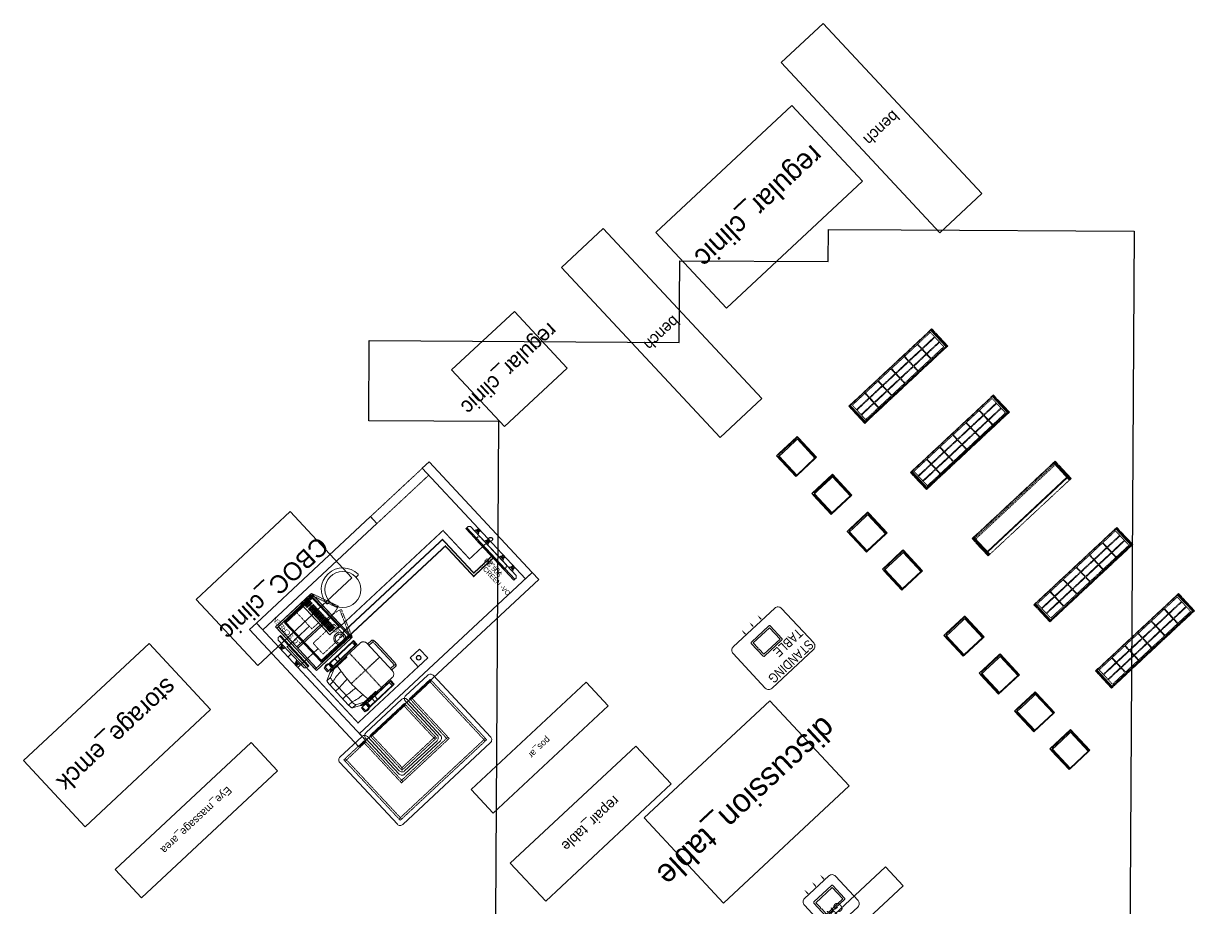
# Model space of a CAD drawing. Header units: metres. Extents: x 3599 to 15991, y -2456 to 14623.
# Drawn here: x 3599 to 15991, y 5271 to 14623 of the extents above; entities that cross this region are included whole.
import ezdxf
from ezdxf.enums import TextEntityAlignment as Align

# ---------------------------------------------------------------- set-up
doc = ezdxf.new("R2010")
doc.units = ezdxf.units.M
for name, pattern in [('a_p6_plan_L18$0$HIDDEN', [0.375, 0.25, -0.125]), ('ACAD_ISO03W100', [30, 12, -18]), ('HIDDEN', [9.525, 6.35, -3.175])]:
    doc.linetypes.add(name, pattern=pattern)
for name, color, linetype in [('FixtureLabels', 2, 'Continuous'), ('Fixtures', 3, 'Continuous'), ('FloorPlan', 1, 'Continuous')]:
    doc.layers.add(name, color=color, linetype=linetype)
for name, color, linetype, lineweight in [('I-LK CURTAIN', 5, 'a_p6_plan_L18$0$HIDDEN', 9), ('I-LK EQPMT', 3, 'Continuous', 18), ('I-LK FF&E', 1, 'Continuous', 9), ('I-LK FURNITURE', 13, 'Continuous', 9), ('I-LK IT', 3, 'Continuous', 18), ('I-LK PARTITION', 21, 'Continuous', 25), ('I-LK TEXT', 31, 'Continuous', 5), ('LN-ELEVATION-1', 81, 'Continuous', 13), ('LN-ELEVATION-2', 103, 'Continuous', 20), ('LN-ELEVATION-3', 125, 'a_p6_plan_L18$0$HIDDEN', 18), ('LN-ELEVATION-4', 145, 'Continuous', 13), ('LN-HATCH', 251, 'Continuous', 0)]:
    doc.layers.add(name, color=color, linetype=linetype, lineweight=lineweight)
doc.styles.add('LK TXT', font='Arial Narrow.ttf')
pattern_1 = [(45, (7858054.0837, 3504049.203), (-4.4901280605, 4.4901280605), [])]

# ---------------------------------------------------------------- blocks, each defined once
blk = doc.blocks.new('clinic screen')
at = {"layer": 'I-LK EQPMT', "ltscale": 12}
for p, q in [((-220, -19), (-201, 0)), ((201, 0), (-201, 0)), ((-139, 0), (-139, 16)), ((-139, 16), (-92, 16)), ((-92, 16), (-92, 0)), ((92, 16), (92, 0)), ((92, 16), (139, 16)), ((139, 0), (139, 16)), ((220, -19), (201, 0)), ((-220, -39), (-220, -19)), ((220, -39), (220, -19))]:
    blk.add_line(p, q, dxfattribs=at)
at = {"layer": 'I-LK EQPMT'}
for p, q in [((-103, 43), (-127, 19)), ((-127, 43), (-103, 19)), ((103, 43), (127, 19))]:
    blk.add_line(p, q, dxfattribs=at)
for points in [[(-130, 16), (-100, 16), (-100, 46), (-130, 46)], [(-127, 19), (-103, 19), (-103, 43), (-127, 43)], [(130, 16), (100, 16), (100, 46), (130, 46)], [(127, 19), (103, 19), (103, 43), (127, 43)]]:
    blk.add_lwpolyline(points, close=True, dxfattribs=at)
at = {"layer": 'I-LK EQPMT', "ltscale": 12}
blk.add_lwpolyline([(-220, -52), (-220, -39), (220, -39), (220, -52)], close=True, dxfattribs=at)
at = {"layer": 'I-LK EQPMT', "ltscale": 12, "insert": (5, -100), "char_height": 50, "attachment_point": 1}
blk.add_mtext_dynamic_manual_height_columns('LG SCREEN', width=466.48, gutter_width=12.5, heights=[0], dxfattribs=at)
blk = doc.blocks.new('a$c18799085')
at = {"layer": 'I-LK EQPMT', "ltscale": 12}
for p, q in [((81, 110), (81, 125)), ((81, 125), (128, 125)), ((128, 125), (128, 110)), ((617, 125), (617, 110)), ((617, 125), (664, 125)), ((664, 110), (664, 125)), ((0, 90), (19, 110)), ((0, 71), (0, 90)), ((726, 110), (19, 110)), ((745, 90), (726, 110)), ((745, 71), (745, 90))]:
    blk.add_line(p, q, dxfattribs=at)
at = {"layer": 'I-LK EQPMT'}
for p, q in [((117, 153), (93, 128)), ((93, 153), (117, 128)), ((628, 153), (652, 128))]:
    blk.add_line(p, q, dxfattribs=at)
for points in [[(90, 125), (120, 125), (120, 156), (90, 156)], [(93, 128), (117, 128), (117, 153), (93, 153)], [(655, 125), (625, 125), (625, 156), (655, 156)], [(652, 128), (628, 128), (628, 153), (652, 153)]]:
    blk.add_lwpolyline(points, close=True, dxfattribs=at)
at = {"layer": 'I-LK EQPMT', "ltscale": 12}
blk.add_lwpolyline([(0, 58), (0, 71), (745, 71), (745, 58)], close=True, dxfattribs=at)
at = {"layer": 'I-LK TEXT', "color": 0, "ltscale": 2, "insert": (391, 26), "char_height": 50, "attachment_point": 1}
blk.add_mtext_dynamic_manual_height_columns('32" TV SCREEN -VC', width=466.48, gutter_width=12.5, heights=[0], dxfattribs=at)
blk = doc.blocks.new('clinic pc50s')
at = {"layer": 'I-LK EQPMT', "ltscale": 12}
for p, q in [((8, 107), (27, 126)), ((429, 126), (27, 126)), ((90, 126), (90, 142)), ((90, 142), (136, 142)), ((136, 142), (136, 126)), ((320, 142), (320, 126)), ((320, 142), (367, 142)), ((367, 126), (367, 142)), ((448, 107), (429, 126)), ((8, 87), (8, 107)), ((448, 87), (448, 107))]:
    blk.add_line(p, q, dxfattribs=at)
at = {"layer": 'I-LK EQPMT'}
for p, q in [((125, 169), (101, 145)), ((101, 169), (125, 145)), ((331, 169), (355, 145))]:
    blk.add_line(p, q, dxfattribs=at)
for points in [[(98, 142), (128, 142), (128, 172), (98, 172)], [(101, 145), (125, 145), (125, 169), (101, 169)], [(358, 142), (328, 142), (328, 172), (358, 172)], [(355, 145), (331, 145), (331, 169), (355, 169)]]:
    blk.add_lwpolyline(points, close=True, dxfattribs=at)
at = {"layer": 'I-LK EQPMT', "ltscale": 12}
blk.add_lwpolyline([(8, 74), (8, 87), (448, 87), (448, 74)], close=True, dxfattribs=at)
at = {"layer": 'I-LK EQPMT', "ltscale": 12, "insert": (233, 26), "char_height": 50, "attachment_point": 1}
blk.add_mtext_dynamic_manual_height_columns('PC 50S', width=466.48, gutter_width=12.5, heights=[0], dxfattribs=at)
blk = doc.blocks.new('*u12')
at = {"layer": 'I-LK EQPMT', "ltscale": 12}
blk.add_lwpolyline([(6, 5), (-6, 5), (-6, -5), (6, -5)], close=True, dxfattribs=at)
blk = doc.blocks.new('*u13')
at = {"color": 0, "linetype": 'ByBlock', "lineweight": -2, "transparency": 16777216}
for p in [(0, 0), (18, 0), (36, 0), (54, 0), (72, 0), (90, 0), (108, 0), (126, 0), (144, 0), (162, 0), (180, 0), (198, 0), (216, 0), (233, 0), (251, 0), (269, 0), (287, 0), (305, 0), (323, 0), (0, -15), (0, -29), (0, -44), (0, -59), (18, -15), (18, -29), (18, -44), (18, -59), (36, -15), (36, -29), (36, -44), (36, -59), (54, -15), (54, -29), (54, -44), (54, -59), (72, -15), (72, -29), (72, -44), (72, -59), (90, -15), (90, -29), (90, -44), (90, -59), (108, -15), (108, -29), (108, -44), (108, -59), (126, -15), (126, -29), (126, -44), (126, -59), (144, -15), (144, -29), (144, -44), (144, -59), (162, -15), (162, -29), (162, -44), (162, -59), (180, -15), (180, -29), (180, -44), (180, -59), (198, -15), (198, -29), (198, -44), (198, -59), (216, -15), (216, -29), (216, -44), (216, -59), (233, -15), (233, -29), (233, -44), (233, -59), (251, -15), (251, -29), (251, -44), (251, -59), (269, -15), (269, -29), (269, -44), (269, -59), (287, -15), (287, -29), (287, -44), (287, -59), (305, -15), (305, -29), (305, -44), (305, -59), (323, -15), (323, -29), (323, -44), (323, -59)]:
    blk.add_blockref('*U12', p, dxfattribs=at)
blk = doc.blocks.new('*u10')
at = {"layer": 'I-LK EQPMT', "ltscale": 12}
blk.add_lwpolyline([(6, 5), (-6, 5), (-6, -5), (6, -5)], close=True, dxfattribs=at)
blk = doc.blocks.new('*u11')
at = {"color": 0, "linetype": 'ByBlock', "lineweight": -2, "transparency": 16777216}
for p in [(0, 0), (18, 0), (36, 0), (0, -15), (0, -29), (0, -44), (0, -59), (18, -15), (18, -29), (18, -44), (18, -59), (36, -15), (36, -29), (36, -44), (36, -59)]:
    blk.add_blockref('*U10', p, dxfattribs=at)
blk = doc.blocks.new('it keyboard')
at = {"ltscale": 12}
blk.add_lwpolyline([(8, 0), (8, 129), (448, 129), (448, 0)], close=True, dxfattribs=at)
for name, p in [('*U13', (35, 102)), ('*U11', (387, 102))]:
    blk.add_blockref(name, p)
blk = doc.blocks.new('it mic')
at = {"layer": 'I-LK EQPMT', "ltscale": 12}
for radius in [64.5, 47.4]:
    blk.add_circle((235, 65), radius, dxfattribs=at)
at = {"layer": 'I-LK EQPMT', "ltscale": 12, "insert": (233, 64), "char_height": 50, "attachment_point": 1}
blk.add_mtext_dynamic_manual_height_columns('MIC', width=466.48, gutter_width=12.5, heights=[0], dxfattribs=at)
blk = doc.blocks.new('clinic chair')
at = {"layer": 'Defpoints', "linetype": 'HIDDEN'}
for p, q in [((0, 206), (0, -206)), ((-249, 0), (249, 0))]:
    blk.add_line(p, q, dxfattribs=at)
at = {"layer": 'I-LK FURNITURE'}
for points in [[(-197, 373), (-238, 292), (-238, 231, 0.110434), (-238, 230), (-238, 199), (-238, 199)], [(238, 199), (238, 199), (238, 230, 0.107055), (238, 231), (238, 292), (197, 373)], [(236, 193, -0.026868), (242, 193), (242, 193), (242, 194), (242, 194), (242, 194), (242, 195), (242, 195), (242, 195), (242, 195), (242, 196), (242, 196), (242, 196), (242, 196), (242, 197), (241, 197), (241, 198), (241, 198), (241, 199), (241, 199), (241, 199), (240, 199), (240, 200), (240, 200), (240, 200), (240, 200), (240, 200), (239, 201), (239, 201), (239, 201), (239, 201), (238, 201), (238, 202)], [(249, 73, 0.004277), (236, 73), (236, 193)], [(-249, 48, -0.00446), (-236, 48), (-236, 48), (-236, 48), (-238, 49), (-241, 50), (-243, 51), (-244, 52), (-245, 52), (-245, 52), (-245, 53), (-245, 53), (-245, 53), (-244, 53), (-244, 54), (-244, 54), (-244, 54), (-244, 54), (-244, 55), (-244, 55), (-243, 55), (-243, 55), (-243, 55), (-243, 56), (-243, 56), (-243, 56), (-243, 56), (-243, 57), (-243, 57), (-243, 57), (-243, 57), (-243, 58), (-243, 58), (-243, 58), (-243, 59), (-243, 59), (-243, 59)]]:
    blk.add_lwpolyline(points, format="xyb", dxfattribs=at)
for points in [[(-147, 331), (-147, 381), (-152, 381), (-156, 380), (-160, 380), (-164, 380), (-168, 380), (-172, 379), (-176, 379), (-179, 379), (-183, 378), (-185, 377), (-188, 377), (-190, 376), (-193, 376), (-194, 375), (-195, 374), (-196, 373), (-197, 373), (-197, 322)], [(-147, 381), (147, 381)], [(-55, 331), (-55, 381)], [(55, 331), (55, 381)], [(197, 322), (197, 373), (196, 373), (196, 374), (194, 375), (193, 376), (191, 376), (188, 377), (186, 377), (183, 378), (179, 379), (176, 379), (172, 379), (168, 380), (164, 380), (160, 380), (156, 380), (152, 381), (147, 381), (147, 331)], [(-316, 291), (-318, 291), (-319, 290), (-319, 290), (-319, 289), (-320, 289), (-320, 288), (-320, 288), (-321, 287), (-321, 286), (-321, 286), (-322, 285), (-322, 285), (-322, 284), (-322, 284), (-323, 283), (-323, 283), (-323, 282), (-323, 282), (-323, 281), (-324, 280), (-324, 280), (-324, 279), (-324, 278), (-325, 278), (-325, 277), (-325, 277), (-325, 276), (-325, 275), (-325, 275), (-326, 274), (-326, 274), (-326, 272), (-326, 270), (-326, 270), (-326, 269), (-326, 269), (-326, 268), (-326, 268), (-326, 267), (-326, 267), (-326, 266), (-326, 266), (-326, 265), (-326, 265), (-326, 264), (-326, 264), (-326, 263), (-326, 262), (-326, 262), (-326, 261), (-326, 261), (-326, 259), (-326, 259), (-326, 258), (-326, 258), (-326, 257), (-325, 257), (-325, 256), (-325, 256), (-325, 255), (-325, 254), (-325, 254), (-325, 253), (-324, 253), (-324, 252), (-324, 251), (-324, 251), (-323, 250), (-323, 250), (-323, 249), (-323, 249), (-323, 248), (-322, 248), (-322, 247), (-322, 246), (-322, 246), (-321, 245), (-321, 245), (-321, 244), (-320, 244), (-320, 243), (-320, 243), (-319, 242), (-319, 242), (-319, 241), (-318, 241), (-316, 241)], [(-318, 241), (-318, 291)], [(-262, 290), (-262, 303), (-316, 303), (-316, 290), (-262, 290), (-262, 187)], [(-316, 290), (-316, 187)], [(-248, 266), (-250, 267), (-262, 267)], [(-250, 235), (-250, 267)], [(-238, 277), (-242, 277), (-242, 283), (-242, 283), (-243, 283), (-243, 283), (-243, 283), (-243, 283), (-243, 283), (-244, 283), (-244, 283), (-244, 283), (-244, 283), (-244, 283), (-245, 282), (-245, 282), (-245, 282), (-245, 282), (-246, 282), (-246, 282), (-246, 282), (-246, 282), (-246, 282), (-246, 281), (-247, 281), (-247, 281), (-247, 281), (-247, 281), (-247, 281), (-247, 281), (-247, 280), (-247, 280), (-248, 280), (-248, 280), (-248, 280), (-248, 279), (-248, 279), (-248, 279), (-248, 278), (-248, 278), (-248, 278), (-248, 278), (-248, 278), (-248, 277), (-248, 277), (-248, 277), (-248, 277), (-248, 277)], [(-243, 258), (-243, 277), (-248, 277), (-248, 258)], [(-238, 283), (-242, 283)], [(-243, 249), (-242, 249), (-242, 250), (-242, 250), (-242, 250), (-242, 277), (-242, 277), (-242, 277), (-242, 277), (-242, 277), (-242, 277), (-242, 277), (-242, 277), (-242, 277), (-242, 277), (-242, 277), (-243, 277), (-243, 277), (-243, 277)], [(-242, 250), (-241, 250), (-239, 250), (-238, 250)], [(-238, 231), (-197, 322)], [(-238, 230), (-238, 230), (-238, 291), (-238, 291), (-238, 291), (-238, 291), (-238, 291), (-238, 291), (-238, 292), (-238, 292), (-238, 292)], [(147, 331), (-147, 331)], [(197, 321), (197, 322), (197, 322)], [(197, 322), (238, 231)], [(238, 230), (238, 230), (238, 291), (238, 291), (238, 291), (238, 291), (238, 291), (238, 291), (238, 292), (238, 292), (238, 292)], [(248, 277), (248, 277), (248, 277), (248, 278), (248, 278), (248, 278), (248, 278), (248, 279), (248, 279), (248, 279), (248, 279), (248, 280), (248, 280), (248, 280), (247, 280), (247, 280), (247, 281), (247, 281), (247, 281), (247, 281), (247, 281), (247, 281), (246, 282), (246, 282), (246, 282), (246, 282), (245, 282), (245, 282), (245, 282), (245, 282), (244, 283), (244, 283), (244, 283), (244, 283), (244, 283), (244, 283), (243, 283), (243, 283), (243, 283), (243, 283), (243, 283), (242, 283), (242, 283), (242, 277), (238, 277)], [(242, 283), (238, 283)], [(238, 250), (239, 250), (242, 250)], [(242, 258), (242, 277), (248, 277), (248, 258)], [(242, 249), (242, 249), (242, 250), (242, 250), (242, 250), (242, 250), (242, 250), (242, 277), (242, 277), (242, 277), (242, 277), (242, 277), (242, 277), (242, 277), (242, 277), (242, 277), (242, 277), (242, 277), (242, 277), (242, 277), (242, 277)], [(262, 267), (249, 267), (248, 266)], [(249, 267), (249, 235)], [(316, 290), (316, 303), (262, 303), (262, 290), (316, 290), (316, 187)], [(262, 290), (262, 187)], [(316, 241), (318, 241), (319, 241), (319, 242), (320, 243), (320, 243), (321, 244), (321, 245), (321, 245), (321, 246), (322, 246), (322, 247), (322, 247), (322, 247), (322, 248), (323, 248), (323, 249), (323, 249), (323, 250), (323, 250), (324, 251), (324, 252), (324, 252), (324, 253), (325, 254), (325, 255), (325, 255), (325, 256), (325, 257), (325, 257), (326, 258), (326, 258), (326, 259), (326, 259), (326, 260), (326, 261), (326, 262), (326, 262), (326, 263), (326, 264), (326, 264), (326, 265), (326, 265), (326, 266), (326, 266), (326, 267), (326, 267), (326, 268), (326, 268), (326, 269), (326, 270), (326, 270), (326, 271), (326, 272), (326, 273), (326, 273), (326, 274), (325, 275), (325, 275), (325, 276), (325, 277), (325, 277), (325, 278), (325, 278), (324, 279), (324, 280), (324, 280), (324, 281), (323, 282), (323, 282), (323, 283), (323, 283), (322, 284), (322, 285), (322, 286), (321, 286), (321, 287), (321, 287), (321, 287), (320, 288), (320, 289), (320, 289), (319, 290), (319, 290), (319, 290), (318, 291), (316, 291)], [(318, 291), (318, 241)], [(-316, 155), (-316, 187), (-311, 187), (-311, 155)], [(-316, -112), (-316, 155), (-311, 155), (-311, -92), (-311, -92), (-311, -92), (-311, -92), (-311, -92), (-311, -93), (-311, -93), (-311, -93), (-311, -93), (-311, -94), (-311, -94), (-311, -94), (-311, -94), (-311, -94), (-311, -95), (-310, -95), (-310, -95), (-310, -95), (-310, -95), (-310, -95), (-310, -96), (-310, -96), (-309, -96), (-309, -96), (-309, -96), (-309, -96), (-308, -96), (-308, -97), (-308, -97), (-308, -97), (-308, -97), (-307, -97), (-307, -97), (-307, -97), (-307, -97), (-307, -97), (-306, -97), (-271, -97), (-271, -97), (-271, -97), (-271, -97), (-271, -97), (-270, -97), (-270, -97), (-270, -97), (-270, -97), (-270, -96), (-270, -96), (-269, -96), (-269, -96), (-269, -96), (-269, -96), (-269, -96), (-268, -96), (-268, -96), (-268, -95), (-268, -95), (-268, -95), (-268, -95), (-268, -95), (-267, -95), (-267, -95), (-267, -94), (-267, -94), (-267, -94), (-267, -94), (-267, -93), (-267, -93), (-267, -93), (-267, -93), (-267, -93), (-267, -92), (-267, -92), (-267, -92), (-267, -92), (-267, 155), (-262, 155), (-262, -112)], [(-267, 187), (-267, 242), (-311, 242), (-311, 187)], [(-267, 234), (-311, 234)], [(-267, 220), (-311, 220)], [(-267, 153), (-311, 153)], [(-267, 155), (-267, 187), (-262, 187), (-262, 155)], [(-262, 235), (-250, 235), (-248, 236)], [(-248, 215), (-248, 210), (-243, 210), (-243, 215), (-248, 215), (-248, 236)], [(-248, 210), (-248, 149)], [(-248, 51), (-248, 53), (-248, 149), (-243, 149), (-243, 61)], [(-238, 202), (-238, 202), (-238, 201), (-239, 201), (-239, 201), (-239, 201), (-239, 201), (-239, 201), (-239, 200), (-240, 200), (-240, 200), (-240, 200), (-240, 200), (-240, 199), (-240, 199), (-241, 199), (-241, 199), (-241, 198), (-241, 198), (-241, 198), (-241, 197), (-242, 197), (-242, 197), (-242, 197), (-242, 196), (-242, 196), (-242, 196), (-242, 196), (-242, 195), (-242, 195), (-242, 195), (-242, 195), (-242, 194), (-242, 194), (-242, 194), (-243, 193), (-243, 232), (-242, 236), (-241, 240), (-240, 244), (-238, 246)], [(-243, 236), (-243, 215)], [(-243, 223), (-242, 223), (-242, 223), (-242, 223), (-242, 223), (-242, 223), (-242, 224)], [(-243, 210), (-243, 149)], [(-236, 193), (-237, 193), (-237, 193), (-238, 193), (-239, 193), (-239, 193), (-240, 193), (-240, 193), (-241, 193), (-242, 193), (-243, 193), (-243, 59), (-242, 57), (-241, 55), (-240, 52), (-238, 50), (-236, 48), (-236, 193)], [(-238, 199), (-238, 199), (-238, 199), (-238, 199), (-238, 198), (-238, 198), (-238, 198), (-238, 197), (-238, 197), (-238, 197), (-238, 197), (-237, 196), (-237, 196), (-237, 196), (-237, 196), (-237, 195), (-237, 195), (-237, 195), (-237, 195), (-236, 194), (-236, 194), (-236, 194), (-236, 193), (-236, 193), (-235, 193), (-235, 193), (-235, 192), (-235, 192), (-235, 192), (-235, 192), (-234, 192), (-234, 191), (-233, 191), (-233, 191), (-233, 191), (-233, 191), (-232, 190), (-232, 190), (-232, 190), (-232, 190), (-231, 190), (-231, 190), (-231, 190), (-230, 190), (-230, 190), (-230, 190), (-230, 190), (-229, 189), (-229, 189), (-229, 189), (-228, 189), (-228, 189), (-228, 189), (-215, 189)], [(-215, 189), (-208, 190), (-187, 193), (-167, 196), (-146, 198), (-125, 200), (-104, 202), (-83, 203), (-62, 204), (-42, 205), (-21, 206), (0, 206), (21, 206), (42, 205), (63, 204), (84, 203), (105, 202), (126, 200), (146, 198), (167, 196), (188, 193), (209, 190), (215, 189)], [(215, 189), (228, 189), (228, 189), (229, 189), (229, 189), (229, 189), (229, 189), (230, 190), (230, 190), (231, 190), (231, 190), (231, 190), (231, 190), (232, 190), (232, 190), (232, 190), (232, 190), (232, 190), (233, 191), (233, 191), (233, 191), (233, 191), (234, 191), (234, 192), (235, 192), (235, 192), (235, 192), (235, 192), (235, 193), (236, 193), (236, 193), (236, 193), (236, 194), (237, 194), (237, 194), (237, 195), (237, 195), (237, 195), (237, 195), (237, 196), (237, 196), (237, 196), (238, 196), (238, 197), (238, 197), (238, 197), (238, 198), (238, 198), (238, 198), (238, 199), (238, 199), (238, 199), (238, 199), (238, 199)], [(238, 246), (239, 245), (240, 242), (241, 239), (242, 236), (242, 232), (242, 193), (242, 84), (242, 82), (241, 80), (240, 77), (238, 75), (236, 73), (236, 73), (236, 73), (238, 74), (241, 75), (243, 76), (244, 77), (245, 77), (245, 77), (245, 78), (245, 78), (245, 78), (244, 78), (244, 79), (244, 79), (244, 79), (244, 79), (244, 80), (244, 80), (243, 80), (243, 80), (243, 80), (243, 81), (243, 81), (243, 81), (243, 81), (243, 82), (243, 82), (243, 82), (243, 82), (243, 83), (243, 83), (243, 83), (243, 84), (242, 84), (242, 84)], [(242, 214), (242, 210), (248, 210), (248, 214), (242, 214), (242, 236)], [(242, 224), (242, 223), (242, 223), (242, 223), (242, 223)], [(242, 149), (242, 210)], [(248, 76), (248, 149), (242, 149), (242, 84)], [(248, 236), (249, 235), (262, 235)], [(248, 214), (248, 236)], [(248, 149), (248, 210)], [(262, 194), (248, 194)], [(262, 155), (262, 187), (266, 187), (266, 155)], [(316, 155), (316, -112), (262, -112), (262, -122), (316, -122), (316, -112)], [(262, -112), (262, 155), (266, 155), (266, -92), (266, -92), (266, -92), (266, -92), (267, -92), (267, -92), (267, -93), (267, -93), (267, -93), (267, -93), (267, -93), (267, -94), (267, -94), (267, -94), (267, -94), (267, -94), (267, -94), (267, -94), (268, -95), (268, -95), (268, -95), (268, -95), (268, -95), (268, -95), (268, -95), (269, -96), (269, -96), (269, -96), (269, -96), (269, -96), (270, -96), (270, -96), (270, -96), (270, -97), (271, -97), (271, -97), (271, -97), (271, -97), (271, -97), (306, -97), (307, -97), (307, -97), (307, -97), (307, -97), (307, -97), (308, -97), (308, -96), (308, -96), (308, -96), (308, -96), (309, -96), (309, -96), (309, -96), (309, -96), (309, -96), (309, -96), (310, -95), (310, -95), (310, -95), (310, -95), (310, -95), (310, -95), (311, -94), (311, -94), (311, -94), (311, -94), (311, -94), (311, -94), (311, -93), (311, -93), (311, -93), (311, -93), (311, -93), (311, -92), (311, -92), (311, -92), (311, -92), (311, -92), (311, -92), (311, 155)], [(311, 187), (311, 242), (266, 242), (266, 187)], [(311, 234), (266, 234)], [(311, 220), (266, 220)], [(311, 153), (266, 153)], [(-267, 115), (-311, 115)], [(-249, -156), (-249, 48), (-249, 48), (-249, 49), (-249, 49), (-249, 49), (-249, 49), (-249, 49), (-249, 50), (-249, 50), (-249, 50), (-249, 50), (-249, 50), (-248, 51), (-248, 51), (-248, 51), (-248, 51), (-248, 52), (-248, 52), (-248, 52), (-248, 52), (-248, 52), (-247, 52), (-247, 53), (-247, 53), (-247, 53), (-247, 53), (-247, 53), (-246, 53), (-245, 52)], [(-248, 53), (-247, 53)], [(-247, 53), (-246, 53), (-246, 54), (-245, 54), (-245, 54), (-245, 55), (-245, 55), (-245, 55), (-244, 55), (-244, 56), (-244, 56), (-244, 56), (-244, 56), (-244, 57), (-244, 57), (-243, 57), (-243, 57), (-243, 57), (-243, 58), (-243, 58), (-243, 59), (-243, 59), (-243, 59), (-243, 59), (-243, 60), (-243, 60), (-243, 60), (-243, 61), (-243, 61), (-243, 61)], [(247, 78), (246, 78), (245, 77)], [(248, 76), (249, 75), (249, 75), (249, 75), (249, 75), (249, 74), (249, 74), (249, 74), (249, 73), (249, 73), (249, -156)], [(311, 115), (266, 115)], [(-249, -156), (-249, -156), (-249, -157), (-249, -157), (-249, -158), (-249, -158), (-249, -159), (-249, -160), (-249, -161), (-249, -162), (-249, -162), (-249, -163), (-248, -164), (-248, -164), (-248, -165), (-248, -166), (-248, -166), (-248, -167), (-248, -167), (-247, -168), (-247, -169), (-247, -170), (-247, -170), (-246, -171), (-246, -172), (-246, -173), (-246, -173), (-246, -174), (-246, -174), (-245, -175), (-245, -176), (-244, -176), (-244, -178), (-243, -179), (-243, -180), (-242, -181), (-242, -181), (-242, -182), (-241, -183), (-241, -183)], [(-199, -206), (-199, -206), (-206, -205), (-212, -204), (-218, -202), (-224, -199), (-229, -196), (-233, -192), (-237, -188), (-241, -183), (-241, -183), (-241, -183)], [(199, -206), (-199, -206)], [(-187, -206), (-187, -263), (-187, -265), (-187, -266), (-186, -268), (-185, -270), (-184, -271), (-183, -273), (-182, -274), (-180, -275), (-178, -276), (-175, -277), (-172, -278), (-169, -279), (-166, -280), (-163, -280), (-159, -281), (-156, -281), (-152, -282), (-149, -282), (-145, -282), (-141, -282), (-137, -282), (137, -282), (139, -282), (143, -282), (147, -282), (151, -282), (154, -282), (158, -281), (161, -281), (164, -280), (167, -279), (170, -279), (173, -278), (176, -277), (179, -276), (181, -274), (182, -273), (184, -272), (185, -270), (186, -269), (187, -267), (187, -265), (187, -263), (187, -263), (187, -206)], [(-177, -272), (-177, -272), (-177, -272), (-176, -272), (-176, -272), (-176, -272), (-176, -272), (-175, -272), (-175, -272), (-175, -272), (-174, -272), (-174, -272), (-174, -272), (-174, -272), (-173, -272), (-173, -271), (-172, -271), (-172, -271), (-172, -271), (-171, -270), (-171, -270), (-171, -270), (-171, -270), (-170, -270), (-170, -269), (-170, -269), (-170, -269), (-169, -268), (-169, -268), (-169, -268), (-169, -268), (-169, -268), (-169, -267), (-168, -267), (-168, -267), (-168, -266), (-168, -266), (-168, -266), (-168, -266), (-168, -265), (-168, -265), (-168, -265), (-168, -265), (-168, -264), (-168, -264), (-168, -264), (-168, -264), (-168, -263), (-168, -263), (-168, -206)], [(177, -272), (177, -272), (177, -272), (176, -272), (176, -272), (176, -272), (176, -272), (175, -272), (175, -272), (175, -272), (174, -272), (174, -272), (174, -272), (174, -272), (173, -272), (173, -271), (173, -271), (173, -271), (172, -271), (172, -271), (172, -271), (172, -271), (171, -270), (171, -270), (171, -270), (171, -270), (171, -270), (170, -270), (170, -269), (170, -269), (170, -269), (169, -268), (169, -268), (169, -268), (169, -268), (169, -268), (169, -267), (168, -267), (168, -267), (168, -266), (168, -266), (168, -266), (168, -266), (168, -266), (168, -265), (168, -265), (168, -265), (168, -264), (168, -264), (168, -264), (168, -264), (168, -263), (168, -263), (168, -206)], [(249, -156), (249, -156), (249, -157), (249, -157), (249, -158), (249, -158), (249, -159), (249, -160), (249, -161), (249, -161), (249, -162), (249, -162), (249, -163), (248, -164), (248, -164), (248, -165), (248, -165), (248, -166), (248, -166), (248, -167), (248, -167), (247, -168), (247, -169), (247, -170), (247, -170), (246, -171), (246, -172), (246, -173), (246, -173), (246, -174), (246, -174), (245, -175), (245, -175), (245, -176), (244, -176), (244, -177), (244, -178), (244, -178), (243, -179), (243, -180), (242, -181), (242, -182), (241, -183), (241, -183), (237, -188), (233, -192), (229, -196), (224, -199), (218, -202), (212, -204), (206, -205), (199, -206), (199, -206)], [(-187, -263), (-187, -263), (-187, -264), (-187, -264), (-187, -264), (-187, -265), (-187, -265), (-187, -265), (-187, -265), (-187, -266), (-187, -266), (-187, -266), (-187, -266), (-187, -267), (-187, -267), (-186, -267), (-186, -268), (-186, -268), (-186, -268), (-186, -268), (-186, -268), (-185, -269), (-185, -269), (-185, -269), (-185, -270), (-184, -270), (-184, -270), (-184, -270), (-184, -270), (-183, -271), (-183, -271), (-183, -271), (-182, -271), (-182, -272), (-181, -272), (-181, -272), (-181, -272), (-181, -272), (-180, -272), (-180, -272), (-180, -272), (-179, -272), (-179, -272), (-179, -272), (-179, -272), (-178, -272), (-178, -272), (-177, -272)], [(168, -259), (167, -259), (165, -259), (164, -260), (162, -260), (159, -261), (157, -261), (154, -262), (151, -262), (148, -262), (145, -262), (141, -262), (138, -262), (137, -262), (-137, -262)], [(177, -272), (178, -272), (178, -272), (179, -272), (179, -272), (179, -272), (179, -272), (180, -272), (180, -272), (180, -272), (181, -272), (181, -272), (181, -272), (181, -272), (182, -272), (182, -271), (183, -271), (183, -271), (183, -271), (183, -271), (183, -271), (184, -270), (184, -270), (184, -270), (184, -270), (185, -270), (185, -269), (185, -269), (185, -269), (185, -269), (186, -268), (186, -268), (186, -268), (186, -268), (186, -267), (187, -267), (187, -267), (187, -266), (187, -266), (187, -266), (187, -265), (187, -265), (187, -265), (187, -265), (187, -264), (187, -264), (187, -264), (187, -263), (187, -263), (187, -263)]]:
    blk.add_lwpolyline(points, dxfattribs=at)
for points in [[(-248, 236), (-243, 236), (-243, 258), (-248, 258)], [(248, 258), (242, 258), (242, 236), (248, 236)], [(316, 187), (311, 187), (311, 155), (316, 155)], [(-262, -112), (-316, -112), (-316, -122), (-262, -122)]]:
    blk.add_lwpolyline(points, close=True, dxfattribs=at)
for centre, radius, start, end in [((247, 204), 415, 162.0923, 181.0762), ((4675, -167), 4756, 173.9822, 175.5169), ((-4675, -167), 4756, 4.4831, 6.0178), ((-247, 204), 415, 358.9238, 17.9077), ((-140, -164), 98.4, 253.9957, 271.677)]:
    blk.add_arc(centre, radius, start, end, dxfattribs=at)
for points in [[(-147, 331), (-173, 331), (-195, 327), (-197, 322)], [(197, 322), (195, 327), (173, 331), (147, 331)]]:
    blk.add_open_spline(points, degree=3, dxfattribs=at)
blk = doc.blocks.new('clinic chair trial set')
at = {"layer": 'I-LK FURNITURE'}
blk.add_lwpolyline([(500, 633), (500, 0), (0, 0), (0, 633)], close=True, dxfattribs=at)
at = {"layer": 'I-LK FURNITURE', "color": 146, "true_color": 0x105689}
blk.add_lwpolyline([(500, 633), (500, 0), (518, 0), (518, 633)], close=True, dxfattribs=at)
at = {"layer": 'I-LK FURNITURE', "color": 146, "lineweight": 0, "true_color": 0x105689, "transparency": 33554536}
for points in [[(98, 603), (98, 591), (500, 591), (500, 603)], [(98, 591), (98, 42), (110, 42), (110, 591)], [(98, 30), (98, 42), (500, 42), (500, 30)]]:
    blk.add_lwpolyline(points, close=True, dxfattribs=at)
at = {"layer": 'LN-ELEVATION-2'}
for points in [[(0, 633), (0, 615), (498, 615), (498, 633)], [(500, 318), (500, 633), (518, 633), (518, 318)], [(0, 18), (0, 615), (18, 615), (18, 18)], [(18, 308), (18, 326), (500, 326), (500, 308)], [(518, 0), (518, 315), (500, 315), (500, 0)], [(0, 0), (0, 18), (498, 18), (498, 0)]]:
    blk.add_lwpolyline(points, close=True, dxfattribs=at)
at = {"layer": 'LN-ELEVATION-3', "color": 20, "linetype": 'ACAD_ISO03W100', "ltscale": 0.05, "true_color": 0xff2424}
for points in [[(617, 333), (501, 626), (518, 633), (634, 340)], [(617, 300), (501, 7), (518, 0), (634, 293)]]:
    blk.add_lwpolyline(points, close=True, dxfattribs=at)
for centre, radius, start, end in [((516, 654), 336, 270.293, 287.4598), ((518, 0), 315, 71.6738, 90)]:
    blk.add_arc(centre, radius, start, end, dxfattribs=at)
at = {"layer": 'LN-ELEVATION-4', "color": 20, "linetype": 'ACAD_ISO03W100', "ltscale": 0.001, "true_color": 0xff2424}
for points in [[(171, 398), (471, 398), (471, 553), (171, 553)], [(265, 278), (265, 38), (420, 38), (420, 278)]]:
    blk.add_lwpolyline(points, close=True, dxfattribs=at)
at = {"layer": 'I-LK PARTITION', "rotation": 90.00000000000006}
blk.add_blockref('CLINIC CHAIR', (381, 985), dxfattribs=at)
blk = doc.blocks.new('doctors stool')
at = {"ltscale": 100}
blk.add_lwpolyline([(228, 38), (228, 9, -0.426474), (218, 0, -0.959166), (218, 456, -0.426474), (228, 446), (228, 418)], format="xyb", dxfattribs=at)
blk.add_circle((228, 228), 190, dxfattribs=at)
blk = doc.blocks.new('a$c4fdbbfdd')
at = {"color": 13, "linetype": 'ACAD_ISO03W100', "ltscale": 0.01, "true_color": 0xff4747}
for points, const_width in [([(2107, 407), (2434, 407), (2434, 1506), (1504, 1506)], 12), ([(1901, 768), (482, 768), (482, 1207), (198, 1207)], 15), ([(1901, 697), (457, 697), (457, 1182), (198, 1182)], 15), ([(2201, 643), (2500, 643), (2500, 490), (2454, 490)], 12)]:
    blk.add_lwpolyline(points, dxfattribs=dict(at, const_width=const_width))
blk.add_lwpolyline([(1901, 631, 12, 12, 0), (388, 631, 12, 12, 0), (388, 1042, 12, 12, 0), (100, 1042, 0, 0, 0)], format="xyseb", dxfattribs=at)
blk.add_circle((83, 1042), 20, dxfattribs=at)
at = {"layer": 'I-LK EQPMT'}
blk.add_lwpolyline([(1426, 1506), (1562, 1506), (1562, 1378), (1426, 1378)], close=True, dxfattribs=at)
for radius in [24.9, 22]:
    blk.add_circle((1495, 1440), radius, dxfattribs=at)
at = {"layer": 'I-LK FF&E', "xscale": -1}
blk.add_blockref('CLINIC CHAIR TRIAL SET', (2378, 168), dxfattribs=at)
at = {"layer": 'I-LK FF&E', "rotation": 90}
blk.add_blockref('DOCTORS STOOL', (1817, 137), dxfattribs=at)
at = {"layer": 'I-LK IT'}
for name, p, rotation in [('A$C18799085', (256, 781), 90), ('CLINIC PC50S', (272, 925), 90), ('IT MIC', (1902, 957), 270), ('IT KEYBOARD', (1888, 629), 270), ('CLINIC SCREEN', (2454, 490), 270)]:
    blk.add_blockref(name, p, dxfattribs=dict(at, rotation=rotation))
blk = doc.blocks.new('roc_clinic')
at = {"layer": 'I-LK CURTAIN', "ltscale": 5}
blk.add_lwpolyline([(100, 0), (850, 0), (850, 100), (100, 100)], close=True, dxfattribs=at)
at = {"layer": 'I-LK PARTITION'}
for points in [[(2500, 1600), (0, 1600), (0, 1700), (2500, 1700)], [(2500, 0), (2500, 1700), (2600, 1700), (2600, 0)], [(0, 1600), (100, 1600), (100, 0), (0, 0)], [(850, 100), (2500, 100), (2500, 0), (850, 0)]]:
    blk.add_lwpolyline(points, close=True, dxfattribs=at)
blk.add_blockref('A$C4fdbbfdd', (0, 0))
blk = doc.blocks.new('ROC_CLINIC_1')
blk.add_blockref('ROC_clinic', (4, 2))
blk = doc.blocks.new('nesting tables')
at = {"layer": 'LN-ELEVATION-1'}
blk.add_lwpolyline([(315, 487.5), (635, 487.5, -0.4142136), (675, 447.5), (675, -447.5, -0.4142136), (635, -487.5), (-635, -487.5, -0.4142136), (-675, -447.5), (-675, 447.5, -0.4142136), (-635, 487.5), (-315, 487.5, -0.4142136), (-275, 447.5), (-275, -47.5, 0.4142136), (-235, -87.5), (235, -87.5, 0.4142136), (275, -47.5), (275, 447.5, -0.4142136)], format="xyb", close=True, dxfattribs=at)
at = {"layer": 'LN-ELEVATION-2', "color": 0, "linetype": 'ByBlock', "lineweight": -2}
blk.add_lwpolyline([(-300, 447.5), (-300, -72.5, 0.4142136), (-260, -112.5), (260, -112.5, 0.4142136), (300, -72.5), (300, 447.5, 0.4142136), (260, 487.5), (-260, 487.5, 0.4142136)], format="xyb", close=True, dxfattribs=at)
at = {"layer": 'LN-ELEVATION-3'}
for points in [[(325, 437.5), (625, 437.5), (625, -437.5), (-625, -437.5), (-625, 437.5), (-325, 437.5), (-325, -137.5), (325, -137.5)], [(-605, 417.5), (-605, 437.5), (-625, 437.5), (-625, 417.5)], [(345, 417.5), (605, 417.5), (605, -417.5), (-605, -417.5), (-605, 417.5), (-345, 417.5), (-345, -157.5), (345, -157.5)], [(-325, 437.5), (-325, 417.5), (-345, 417.5), (-345, 437.5)], [(-250, 437.5), (-250, -62.5), (250, -62.5), (250, 437.5)], [(-230, 417.5), (-230, 437.5), (-250, 437.5), (-250, 417.5)], [(-230, 417.5), (-230, -42.5), (230, -42.5), (230, 417.5)], [(230, 417.5), (230, 437.5), (250, 437.5), (250, 417.5)], [(345, 417.5), (345, 437.5), (325, 437.5), (325, 417.5)], [(605, 417.5), (605, 437.5), (625, 437.5), (625, 417.5)], [(-230, -42.5), (-230, -62.5), (-250, -62.5), (-250, -42.5)], [(230, -42.5), (230, -62.5), (250, -62.5), (250, -42.5)], [(-325, -137.5), (-325, -157.5), (-345, -157.5), (-345, -137.5)], [(325, -137.5), (325, -157.5), (345, -157.5), (345, -137.5)], [(-605, -417.5), (-605, -437.5), (-625, -437.5), (-625, -417.5)], [(605, -417.5), (605, -437.5), (625, -437.5), (625, -417.5)]]:
    blk.add_lwpolyline(points, close=True, dxfattribs=at)
blk = doc.blocks.new('SOFA_1')
at = {"layer": 'I-LK FF&E', "rotation": 180}
blk.add_blockref('NESTING TABLES', (675, 487.5), dxfattribs=at)
blk = doc.blocks.new('12mm vc plan')
at = {"layer": 'LN-HATCH', "ltscale": 0.5}
h = blk.add_hatch(dxfattribs=at)
h.set_pattern_fill('ANSI31', color=256, scale=2)
h.set_pattern_definition([(45, (3760859.753, 1795248.936), (-4.490128061, 4.490128061), [])])
h.paths.add_polyline_path([(-1200, 250), (-1200, 60), (-1194, 60), (-1194, 50), (-1200, 50), (-1200, 6), (-1182, 6), (-1182, 250)])
h = blk.add_hatch(dxfattribs=at)
h.set_pattern_fill('ANSI31', color=256, scale=2)
h.set_pattern_definition(pattern_1)
h.paths.add_polyline_path([(0, 250), (0, 60), (-6, 60), (-6, 50), (0, 50), (0, 6), (-18, 6), (-18, 250)])
h = blk.add_hatch(dxfattribs=at)
h.set_pattern_fill('ANSI31', color=256, scale=2)
h.set_pattern_definition([(45, (7858047.0837, 3504049.203), (-4.4901280605, 4.4901280605), [])])
h.paths.add_polyline_path([(-1165, 6), (-1165, 0), (-1200, 0), (-1200, 6)])
h = blk.add_hatch(dxfattribs=at)
h.set_pattern_fill('ANSI31', color=256, scale=2)
h.set_pattern_definition(pattern_1)
h.paths.add_polyline_path([(-28, 6), (-28, 0), (0, 0), (0, 6)])
at = {"layer": 'LN-ELEVATION-1', "ltscale": 0.5}
for points in [[(-1200, 250), (-1200, 60), (-1194, 60), (-1194, 50), (-1200, 50), (-1200, 6), (-1182, 6), (-1182, 250)], [(0, 250), (0, 60), (-6, 60), (-6, 50), (0, 50), (0, 6), (-18, 6), (-18, 250)], [(-18, 238), (-1182, 238), (-1182, 244), (-18, 244)], [(-1165, 6), (-1165, 0), (-1200, 0), (-1200, 6)], [(-35, 6), (-35, 0), (0, 0), (0, 6)]]:
    blk.add_lwpolyline(points, close=True, dxfattribs=at)
at = {"layer": 'LN-ELEVATION-3', "ltscale": 0.5}
for p, q in [((-1182, 250), (-18, 250)), ((-1165, 6), (-35, 6)), ((-35, 0), (-1165, 0))]:
    blk.add_line(p, q, dxfattribs=at)
for points in [[(-1165, 226), (-35, 226), (-35, 18), (-1165, 18)], [(-1165, 226), (-983, 226), (-983, 162), (-1165, 162)], [(-1165, 90), (-983, 90), (-983, 154), (-1165, 154)], [(-975, 226), (-794, 226), (-794, 162), (-975, 162)], [(-975, 154), (-794, 154), (-794, 90), (-975, 90)], [(-786, 226), (-604, 226), (-604, 162), (-786, 162)], [(-786, 154), (-604, 154), (-604, 90), (-786, 90)], [(-596, 226), (-414, 226), (-414, 162), (-596, 162)], [(-596, 154), (-414, 154), (-414, 90), (-596, 90)], [(-406, 226), (-225, 226), (-225, 162), (-406, 162)], [(-406, 154), (-225, 154), (-225, 90), (-406, 90)], [(-217, 226), (-35, 226), (-35, 162), (-217, 162)], [(-217, 154), (-35, 154), (-35, 90), (-217, 90)], [(-1165, 82), (-983, 82), (-983, 18), (-1165, 18)], [(-975, 82), (-794, 82), (-794, 18), (-975, 18)], [(-786, 82), (-604, 82), (-604, 18), (-786, 18)], [(-596, 82), (-414, 82), (-414, 18), (-596, 18)], [(-406, 82), (-225, 82), (-225, 18), (-406, 18)], [(-217, 82), (-35, 82), (-35, 18), (-217, 18)]]:
    blk.add_lwpolyline(points, close=True, dxfattribs=at)
blk = doc.blocks.new('VC_FIXTURE_LARGE_1')
at = {"layer": 'I-LK FF&E', "xscale": -1}
blk.add_blockref('12MM VC PLAN', (0, 0), dxfattribs=at)
blk = doc.blocks.new('VC_FIXTURE_LARGE_2')
at = {"layer": 'I-LK FF&E', "xscale": -1}
blk.add_blockref('12MM VC PLAN', (0, 0), dxfattribs=at)
blk = doc.blocks.new('jj 1200')
at = {"layer": 'LN-HATCH', "ltscale": 0.5}
h = blk.add_hatch(dxfattribs=at)
h.set_pattern_fill('ANSI31', color=256, scale=2)
h.set_pattern_definition([(45, (4097187.331, 1708800.267), (-4.4901280605, 4.4901280605), [])])
h.paths.add_polyline_path([(792, 220), (792, 30), (786, 30), (786, 20), (792, 20), (792, -24), (767, -24), (767, 220)])
h.paths.add_polyline_path([(-383, 180), (767, 180), (767, 186), (-383, 186)])
h.paths.add_polyline_path([(757, -24), (757, -30), (792, -30), (792, -24)])
h.paths.add_polyline_path([(-408, 220), (-408, 30), (-402, 30), (-402, 20), (-408, 20), (-408, -24), (-383, -24), (-383, 220)])
h.paths.add_polyline_path([(-373, -24), (-373, -30), (-408, -30), (-408, -24)])
at = {"layer": 'LN-ELEVATION-1', "ltscale": 0.5}
for points in [[(-408, 220), (-408, 30), (-402, 30), (-402, 20), (-408, 20), (-408, -24), (-383, -24), (-383, 220)], [(-383, 180), (767, 180), (767, 186), (-383, 186)], [(792, 220), (792, 30), (786, 30), (786, 20), (792, 20), (792, -24), (767, -24), (767, 220)], [(-373, -24), (-373, -30), (-408, -30), (-408, -24)], [(757, -24), (757, -30), (792, -30), (792, -24)]]:
    blk.add_lwpolyline(points, close=True, dxfattribs=at)
at = {"layer": 'LN-ELEVATION-3', "ltscale": 0.5}
for p, q in [((767, 220), (-383, 220)), ((757, -24), (-373, -24)), ((-373, -30), (757, -30))]:
    blk.add_line(p, q, dxfattribs=at)
at = {"layer": 'LN-ELEVATION-4', "linetype": 'ACAD_ISO03W100', "ltscale": 0.05}
blk.add_lwpolyline([(767, 0), (-383, 0), (-383, -12), (767, -12)], close=True, dxfattribs=at)
blk = doc.blocks.new('JJ_FIXTURE_LARGE_1')
at = {"layer": 'I-LK FF&E', "xscale": -1}
blk.add_blockref('JJ 1200', (792, 30), dxfattribs=at)
blk = doc.blocks.new('VC_FIXTURE_LARGE_3')
at = {"layer": 'I-LK FF&E', "xscale": -1}
blk.add_blockref('12MM VC PLAN', (0, 0), dxfattribs=at)
blk = doc.blocks.new('VC_FIXTURE_LARGE_4')
at = {"layer": 'I-LK FF&E', "xscale": -1}
blk.add_blockref('12MM VC PLAN', (0, 0), dxfattribs=at)
blk = doc.blocks.new('mirror unit see thru')
at = {"layer": 'LN-HATCH', "ltscale": 0.5}
h = blk.add_hatch(dxfattribs=at)
h.set_pattern_fill('ANSI31', color=256, scale=2)
h.set_pattern_definition([(45, (4060070.797, 1708569.446), (-4.4901280605, 4.4901280605), [])])
h.paths.add_polyline_path([(-150, 0), (-132, 0), (-132, -279), (-150, -279)])
h.paths.add_polyline_path([(-132, -6), (132, -6), (132, 0), (-132, 0)])
h.paths.add_polyline_path([(150, 0), (132, 0), (132, -279), (150, -279)])
at = {"layer": 'Defpoints'}
blk.add_lwpolyline([(150, -300), (-150, -300), (-150, 0), (150, 0)], close=True, dxfattribs=at)
at = {"layer": 'LN-ELEVATION-1'}
for points in [[(-150, 0), (-132, 0), (-132, -279), (-150, -279)], [(-132, -6), (132, -6), (132, 0), (-132, 0)], [(150, 0), (132, 0), (132, -279), (150, -279)], [(-103, -293), (-103, -279), (-148, -279), (-148, -300), (-139, -300), (-139, -298.5), (-146.5, -298.5), (-146.5, -293)], [(80, -293), (80, -279), (125, -279), (125, -300), (116, -300), (116, -298.5), (123.5, -298.5), (123.5, -293)], [(142, -300), (142, -298.5), (146.5, -298.5), (146.5, -280.5), (125, -280.5), (125, -279), (148, -279), (148, -300)]]:
    blk.add_lwpolyline(points, close=True, dxfattribs=at)
at = {"layer": 'LN-ELEVATION-2', "color": 4, "lineweight": 0}
blk.add_lwpolyline([(-146.5, -293), (123.5, -293), (123.5, -298.5), (-146.5, -298.5)], close=True, dxfattribs=at)
at = {"layer": 'LN-ELEVATION-2'}
blk.add_lwpolyline([(-103, -293), (80, -293), (80, -279), (-103, -279)], close=True, dxfattribs=at)
at = {"layer": 'LN-ELEVATION-4', "ltscale": 0.5}
blk.add_line((116, -300), (-139, -300), dxfattribs=at)
blk = doc.blocks.new('MIRROR_1')
at = {"layer": 'I-LK FF&E'}
blk.add_blockref('MIRROR UNIT SEE THRU', (150, 300), dxfattribs=at)
blk = doc.blocks.new('MIRROR_2')
at = {"layer": 'I-LK FF&E'}
blk.add_blockref('MIRROR UNIT SEE THRU', (150, 300), dxfattribs=at)
blk = doc.blocks.new('MIRROR_3')
at = {"layer": 'I-LK FF&E'}
blk.add_blockref('MIRROR UNIT SEE THRU', (150, 300), dxfattribs=at)
blk = doc.blocks.new('MIRROR_4')
at = {"layer": 'I-LK FF&E'}
blk.add_blockref('MIRROR UNIT SEE THRU', (150, 300), dxfattribs=at)
blk = doc.blocks.new('MIRROR_5')
at = {"layer": 'I-LK FF&E'}
blk.add_blockref('MIRROR UNIT SEE THRU', (150, 300), dxfattribs=at)
blk = doc.blocks.new('MIRROR_6')
at = {"layer": 'I-LK FF&E'}
blk.add_blockref('MIRROR UNIT SEE THRU', (150, 300), dxfattribs=at)
blk = doc.blocks.new('MIRROR_7')
at = {"layer": 'I-LK FF&E'}
blk.add_blockref('MIRROR UNIT SEE THRU', (150, 300), dxfattribs=at)
blk = doc.blocks.new('MIRROR_8')
at = {"layer": 'I-LK FF&E'}
blk.add_blockref('MIRROR UNIT SEE THRU', (150, 300), dxfattribs=at)
blk = doc.blocks.new('standing table')
at = {"layer": 'LN-ELEVATION-1', "linetype": 'ByBlock', "lineweight": -2}
for p, q in [((235, -32), (235, -12)), ((350, -32), (350, -12)), ((465, -32), (465, -12))]:
    blk.add_line(p, q, dxfattribs=at)
at = {"layer": 'LN-ELEVATION-1'}
for points in [[(223, 95), (477, 95, 0.414214), (487, 104), (487, 286, 0.414214), (477, 296), (223, 296, 0.414214), (213, 286), (213, 104, 0.414214)], [(467, 186), (467, 114), (232, 114), (232, 278), (467, 278), (467, 205, 0.327538), (469, 203, -0.733799), (469, 188, 0.327538)]]:
    blk.add_lwpolyline(points, format="xyb", close=True, dxfattribs=at)
at = {"layer": 'LN-ELEVATION-1', "linetype": 'ByBlock', "lineweight": -2}
for points in [[(242, -32), (229, -32), (235, -72)], [(357, -32), (343, -32), (350, -72)], [(471, -32), (458, -32), (465, -72)]]:
    blk.add_solid(points, dxfattribs=at)
at = {"layer": 'LN-ELEVATION-2'}
blk.add_lwpolyline([(50, 0), (650, 0, 0.414214), (700, 50), (700, 550, 0.414214), (650, 600), (50, 600, 0.414214), (0, 550), (0, 50, 0.414214)], format="xyb", close=True, dxfattribs=at)
blk = doc.blocks.new('STANDING_TABLE_1')
at = {"layer": 'I-LK FF&E'}
blk.add_blockref('STANDING TABLE', (0, 72), dxfattribs=at)
at = {"layer": 'I-LK TEXT', "color": 0, "linetype": 'Continuous', "ltscale": 3, "insert": (407, 518), "char_height": 100, "width": 783.96, "attachment_point": 5, "style": 'LK TXT'}
blk.add_mtext('\\pxql;STANDING TABLE', dxfattribs=at)
blk = doc.blocks.new('greetr 450')
at = {"layer": 'LN-ELEVATION-1', "linetype": 'ByBlock', "lineweight": -2}
for p, q in [((481, 340), (461, 340)), ((481, 225), (461, 225)), ((481, 110), (461, 110))]:
    blk.add_line(p, q, dxfattribs=at)
at = {"layer": 'LN-ELEVATION-1'}
for points in [[(356, 98), (356, 352, 0.414214), (346, 362), (164, 362, 0.414214), (154, 352), (154, 98, 0.414214), (164, 88), (346, 88, 0.414214)], [(264, 343), (336, 343), (336, 108), (172, 108), (172, 343), (245, 343, 0.327538), (247, 344, -0.733799), (262, 344, 0.327538)]]:
    blk.add_lwpolyline(points, format="xyb", close=True, dxfattribs=at)
at = {"layer": 'LN-ELEVATION-1', "linetype": 'ByBlock', "lineweight": -2}
for points in [[(481, 346), (481, 333), (521, 340)], [(481, 232), (481, 218), (521, 225)], [(481, 117), (481, 104), (521, 110)]]:
    blk.add_solid(points, dxfattribs=at)
at = {"layer": 'LN-ELEVATION-2'}
blk.add_lwpolyline([(50, 0), (400, 0, 0.414214), (450, 50), (450, 400, 0.414214), (400, 450), (50, 450, 0.414214), (0, 400), (0, 50, 0.414214)], format="xyb", close=True, dxfattribs=at)
blk = doc.blocks.new('QMS_DESK_1')
at = {"layer": 'I-LK FF&E', "rotation": 270}
blk.add_blockref('GREETR 450', (0, 521), dxfattribs=at)
at = {"layer": 'I-LK TEXT', "color": 0, "linetype": 'Continuous', "ltscale": 3, "insert": (222, 431), "char_height": 100, "attachment_point": 1, "style": 'LK TXT'}
blk.add_mtext_dynamic_manual_height_columns('\\pxqc;GREETR', width=353.06, gutter_width=0.5, heights=[0], dxfattribs=at)

msp = doc.modelspace()

# ---------------------------------------------------------------- linework, layer by layer
at = {"layer": 'Fixtures'}
for points in [[(12060, 14623), (11618, 14210), (13296, 12410), (13739, 12823)], [(11731, 13755), (10292, 12413), (11038, 11613), (12477, 12955)], [(9735, 12455), (9292, 12042), (10971, 10242), (11414, 10655)], [(8794, 11577), (8130, 10958), (8689, 10358), (9354, 10977)], [(6422, 9459), (5426, 8530), (6079, 7830), (7075, 8759)], [(4928, 8065), (3599, 6826), (4252, 6126), (5580, 7365)], [(9553, 7656), (8335, 6521), (8568, 6270), (9786, 7406)], [(11496, 7459), (10168, 6220), (11007, 5319), (12336, 6558)], [(6009, 7017), (4569, 5674), (4849, 5374), (6289, 6717)], [(10080, 6980), (8751, 5740), (9125, 5340), (10453, 6579)], [(12721, 5702), (10949, 4050), (11136, 3850), (12907, 5502)]]:
    msp.add_lwpolyline(points, close=True, dxfattribs=at)
at = {"layer": 'FloorPlan'}
msp.add_lwpolyline([(8592, 4028), (8629, 10411), (7254, 10419), (7254, 10419), (7254, 10419), (7254, 10419), (7254, 10419), (7254, 10419), (7254, 10419), (7254, 10419), (7254, 10419), (7254, 10419), (7254, 10419), (7254, 10419), (7254, 10419), (7254, 10419), (7254, 10419), (7254, 10419), (7254, 10419), (7254, 10419), (7254, 10419), (7254, 10419), (7254, 10419), (7254, 10419), (7254, 10419), (7254, 10419), (7254, 10419), (7254, 10419), (7254, 10419), (7254, 10419), (7254, 10419), (7254, 10419), (7254, 10419), (7254, 10419), (7254, 10419), (7254, 10419), (7254, 10419), (7254, 10419), (7254, 10419), (7254, 10419), (7254, 10419), (7254, 10419), (7254, 10419), (7254, 10419), (7254, 10419), (7254, 10419), (7254, 10419), (7254, 10419), (7254, 10419), (7254, 10419), (7254, 10419), (7254, 10419), (7254, 10419), (7254, 10419), (7254, 10419), (7254, 10419), (7254, 10419), (7254, 10419), (7253, 10419), (7253, 10419), (7253, 10419), (7253, 10419), (7253, 10420), (7253, 10420), (7253, 10420), (7253, 10420), (7253, 10420), (7253, 10420), (7253, 10420), (7258, 11267), (7258, 11267), (7258, 11267), (7258, 11267), (7258, 11267), (7259, 11267), (7259, 11267), (7259, 11268), (7259, 11268), (7259, 11268), (7259, 11268), (7259, 11268), (7259, 11268), (7259, 11268), (7259, 11268), (7259, 11268), (7259, 11268), (7259, 11268), (10539, 11249), (10539, 11249), (10544, 12112), (10544, 12112), (10544, 12112), (10544, 12112), (10544, 12112), (10544, 12112), (10544, 12113), (10544, 12113), (10545, 12113), (10545, 12113), (10545, 12113), (10545, 12113), (10545, 12113), (10545, 12113), (10545, 12113), (10545, 12113), (10545, 12113), (10545, 12113), (10545, 12113), (12115, 12104), (12117, 12444), (12117, 12444), (12117, 12444), (12117, 12444), (12117, 12444), (12117, 12444), (12117, 12445), (12117, 12445), (12117, 12445), (12117, 12445), (12117, 12445), (12117, 12445), (12117, 12445), (12118, 12445), (12118, 12445), (12118, 12445), (12118, 12445), (12118, 12445), (12118, 12445), (12118, 12445), (12118, 12445), (12888, 12441), (12888, 12441), (15351, 12426), (15351, 12426), (15351, 12426), (15351, 12426), (15351, 12426), (15351, 12426), (15351, 12426), (15351, 12426), (15351, 12426), (15351, 12426), (15351, 12426), (15351, 12426), (15352, 12426), (15352, 12426), (15352, 12426), (15352, 12426), (15352, 12426), (15352, 12425), (15352, 12425), (15308, 4822)], dxfattribs=at)

# ---------------------------------------------------------------- block references
at = {"rotation": -137}
for name, p in [('VC_FIXTURE_LARGE_1', (13209, 11393)), ('VC_FIXTURE_LARGE_2', (13862, 10693)), ('MIRROR_1', (11787, 10254)), ('ROC_CLINIC_1', (7894, 9990)), ('JJ_FIXTURE_LARGE_1', (14515, 9993)), ('MIRROR_2', (12160, 9854)), ('MIRROR_3', (12533, 9454)), ('VC_FIXTURE_LARGE_3', (15168, 9293)), ('MIRROR_4', (12907, 9054)), ('VC_FIXTURE_LARGE_4', (15821, 8593)), ('STANDING_TABLE_1', (11537, 8525)), ('MIRROR_5', (13559, 8354)), ('MIRROR_6', (13933, 7954)), ('SOFA_1', (7906, 7757)), ('MIRROR_7', (14306, 7554)), ('MIRROR_8', (14679, 7154)), ('QMS_DESK_1', (12109, 5692))]:
    msp.add_blockref(name, p, dxfattribs=at)

# ---------------------------------------------------------------- texts
at = {"layer": 'FixtureLabels'}
for s, height, p in [('bench', 121.1, (12678, 13517)), ('regular_clinic', 218.83, (11385, 12684)), ('bench', 121.1, (10353, 11348)), ('regular_clinic', 164.12, (8742, 10968)), ('CBOC_clinic', 191.47, (6250, 8644)), ('storage_emck', 191.47, (4590, 7096)), ('discussion_table', 246.18, (11252, 6389)), ('pos_ar', 68.4, (9060, 6963)), ('Eye_massage_area', 82.06, (5429, 6195)), ('repair_table', 109.41, (9602, 6160))]:
    msp.add_text(s, height=height, rotation=-137, dxfattribs=at).set_placement(p, align=Align.MIDDLE_CENTER)

doc.saveas('drawing.dxf')
